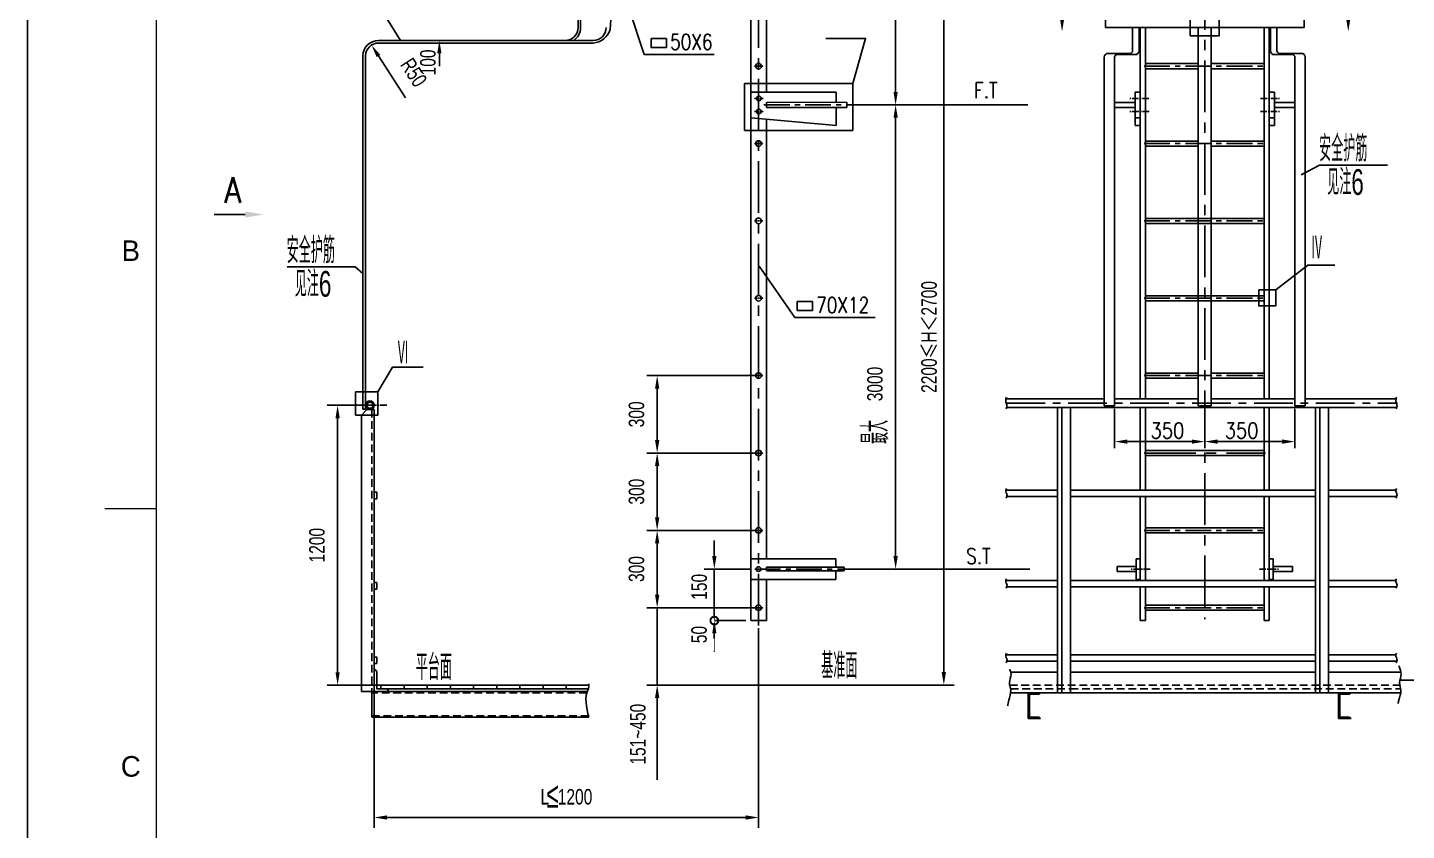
# Model space of a CAD drawing. Extents: x 148 to 221443, y -36682 to 6758.
# Drawn here: x 28158 to 33504, y -9177 to -6063 of the extents above; entities that cross this region are included whole.
import ezdxf
from ezdxf.enums import TextEntityAlignment as Align

# ---------------------------------------------------------------- set-up
doc = ezdxf.new("R2010")
doc.units = 0
doc.header["$LTSCALE"] = 10
doc.header["$MEASUREMENT"] = 0
doc.linetypes.add('CENTERX2', pattern=[4, 2.5, -0.5, 0.5, -0.5])
doc.linetypes.add('HIDDENX2', pattern=[0.75, 0.5, -0.25])
for name, color, linetype in [('2', 4, 'Continuous'), ('CENTER', 1, 'CENTERX2'), ('DIM', 4, 'Continuous'), ('HIDDEN', 7, 'HIDDENX2'), ('RED', 7, 'Continuous'), ('WHITE', 7, 'Continuous')]:
    doc.layers.add(name, color=color, linetype=linetype)
doc.layers.add('2（细实线）', color=3, linetype='Continuous', lineweight=20)
doc.layers.add('图框层', color=7, linetype='Continuous', lineweight=15)
doc.styles.add('HZ', font='ROMS.SHX', dxfattribs={"width": 0.75, "bigfont": 'GBCBIG.SHX'})
doc.styles.get("Standard").update_dxf_attribs({"font": 'wison_e.shx', "width": 0.75, "bigfont": 'wison_c.shx'})
doc.styles.add('XW', font='ROMANS.shx', dxfattribs={"width": 0.85})
doc.dimstyles.new('DIM1', dxfattribs={"dimscale": 20, "dimtxt": 3, "dimasz": 2.5, "dimexe": 2, "dimexo": 0, "dimgap": 1, "dimtad": 0, "dimdec": 0, "dimzin": 0, "dimdsep": 46, "dimtxsty": 'Standard', "dimcen": 2, "dimclrd": 3, "dimclre": 3, "dimclrt": 3, "dimadec": 0, "dimazin": 0, "dimtfac": 0.666667, "dimtdec": 0, "dimtofl": 0, "dimtmove": 2, "dimatfit": 1, "dimfxl": 2, "dimtvp": 1.333333, "dimtolj": 1, "dimtzin": 0, "dimarcsym": 0})
doc.dimstyles.new('ISO-25', dxfattribs={"dimtxt": 2.5, "dimasz": 2.5, "dimexe": 1.25, "dimexo": 0.625, "dimtad": 1, "dimtxsty": 'Standard', "dimcen": 2.5, "dimadec": 0, "dimazin": 0, "dimtfac": 1, "dimtmove": 0, "dimatfit": 3, "dimfxl": 1, "dimarcsym": 0})

# ---------------------------------------------------------------- blocks, each defined once
blk = doc.blocks.new('_DotSmall')
at = {"layer": 'WHITE', "color": 0, "const_width": 0.5}
blk.add_lwpolyline([(-0.0625, 0, 1), (0.0625, 0, 1)], format="xyb", close=True, dxfattribs=at)
blk = doc.blocks.new('*D61')
at = {"color": 3, "lineweight": -2}
for p, q in [((31734.4, 10589), (31317.6, 10589)), ((31357.6, 10339), (31357.6, 10539)), ((31734.4, 10289), (31317.6, 10289))]:
    blk.add_line(p, q, dxfattribs=at)
at = {"color": 3}
for points in [[(31365.9, 10539), (31349.2, 10539), (31357.6, 10589)], [(31349.2, 10339), (31365.9, 10339), (31357.6, 10289)]]:
    blk.add_solid(points, dxfattribs=at)
at = {"layer": 'Defpoints', "color": 0}
for p in [(31357.6, 10589), (31734.4, 10589), (31734.4, 10289)]:
    blk.add_point(p, dxfattribs=at)
at = {"color": 3, "insert": (31277.6, 10439), "char_height": 60, "attachment_point": 5, "rotation": 90}
blk.add_mtext('\\A1;300', dxfattribs=at)
blk = doc.blocks.new('*D62')
at = {"layer": 'Defpoints', "color": 0}
for p in [(31357.6, 10889), (31734.4, 10889), (31734.4, 10589)]:
    blk.add_point(p, dxfattribs=at)
at = {"layer": 'DIM', "color": 3, "lineweight": -2}
for p, q in [((31734.4, 10889), (31317.6, 10889)), ((31357.6, 10639), (31357.6, 10839)), ((31734.4, 10589), (31317.6, 10589))]:
    blk.add_line(p, q, dxfattribs=at)
at = {"layer": 'DIM', "color": 3}
for points in [[(31365.9, 10839), (31349.2, 10839), (31357.6, 10889)], [(31349.2, 10639), (31365.9, 10639), (31357.6, 10589)]]:
    blk.add_solid(points, dxfattribs=at)
at = {"layer": 'DIM', "color": 3, "insert": (31277.6, 10739), "char_height": 60, "attachment_point": 5, "rotation": 90}
blk.add_mtext('\\A1;300', dxfattribs=at)
blk = doc.blocks.new('*D63')
at = {"layer": 'Defpoints', "color": 0}
for p in [(31357.6, 11189), (31734.4, 11189), (31734.4, 10889)]:
    blk.add_point(p, dxfattribs=at)
at = {"layer": 'DIM', "color": 3, "lineweight": -2}
for p, q in [((31734.4, 11189), (31317.6, 11189)), ((31357.6, 10939), (31357.6, 11139)), ((31734.4, 10889), (31317.6, 10889))]:
    blk.add_line(p, q, dxfattribs=at)
at = {"layer": 'DIM', "color": 3}
for points in [[(31365.9, 11139), (31349.2, 11139), (31357.6, 11189)], [(31349.2, 10939), (31365.9, 10939), (31357.6, 10889)]]:
    blk.add_solid(points, dxfattribs=at)
at = {"layer": 'DIM', "color": 3, "insert": (31277.6, 11039), "char_height": 60, "attachment_point": 5, "rotation": 90}
blk.add_mtext('\\A1;300', dxfattribs=at)
blk = doc.blocks.new('*D64')
at = {"color": 3, "lineweight": -2}
for p, q in [((31357.6, 10339), (31357.6, 10389)), ((31734.4, 10289), (31317.6, 10289)), ((31357.6, 10289), (31357.6, 9989)), ((31395, 9989), (31317.6, 9989)), ((31357.6, 9939), (31357.6, 9889))]:
    blk.add_line(p, q, dxfattribs=at)
at = {"color": 3}
for points in [[(31349.2, 10339), (31365.9, 10339), (31357.6, 10289)], [(31365.9, 9939), (31349.2, 9939), (31357.6, 9989)]]:
    blk.add_solid(points, dxfattribs=at)
at = {"layer": 'Defpoints', "color": 0}
for p in [(31734.4, 10289), (31357.6, 9989), (31395, 9989)]:
    blk.add_point(p, dxfattribs=at)
at = {"color": 3, "insert": (31283, 9798.3), "char_height": 60, "attachment_point": 5, "rotation": 90}
blk.add_mtext('\\A1;151~450', dxfattribs=at)
blk = doc.blocks.new('*D67')
at = {"layer": 'Defpoints', "color": 0}
for p in [(32093, 12239), (32132.9, 10439), (32282, 10439)]:
    blk.add_point(p, dxfattribs=at)
at = {"layer": 'DIM', "color": 3, "lineweight": -2}
for p, q in [((32093, 12239), (32322, 12239)), ((32282, 12189), (32282, 10489)), ((32132.9, 10439), (32322, 10439))]:
    blk.add_line(p, q, dxfattribs=at)
at = {"layer": 'DIM', "color": 3}
for points in [[(32290.4, 12189), (32273.7, 12189), (32282, 12239)], [(32273.7, 10489), (32290.4, 10489), (32282, 10439)]]:
    blk.add_solid(points, dxfattribs=at)
at = {"layer": 'DIM', "color": 3, "insert": (32202, 11156.6), "char_height": 60, "attachment_point": 5, "rotation": 90}
blk.add_mtext('\\A1;3000', dxfattribs=at)
blk = doc.blocks.new('*D68')
at = {"layer": 'Defpoints', "color": 0}
for p in [(32093.5, 14039), (32282, 14039), (32282, 12239)]:
    blk.add_point(p, dxfattribs=at)
at = {"layer": 'WHITE', "color": 3, "linetype": 'Continuous', "lineweight": -2}
for p, q in [((32093.5, 14039), (32322, 14039)), ((32282, 12289), (32282, 13989)), ((32282, 12239), (32242, 12239))]:
    blk.add_line(p, q, dxfattribs=at)
at = {"layer": 'WHITE', "color": 3}
for points in [[(32290.4, 13989), (32273.7, 13989), (32282, 14039)], [(32273.7, 12289), (32290.4, 12289), (32282, 12239)]]:
    blk.add_solid(points, dxfattribs=at)
at = {"layer": 'WHITE', "color": 3, "insert": (32226, 12973.7), "char_height": 60, "attachment_point": 5, "rotation": 90}
blk.add_mtext('\\A1;3000', dxfattribs=at)
blk = doc.blocks.new('*D167')
at = {"layer": 'Defpoints', "color": 0}
for p in [(29491.4, -6131.1), (29518.5, -6173.1)]:
    blk.add_point(p, dxfattribs=at)
at = {"layer": 'WHITE', "color": 3, "linetype": 'Continuous', "lineweight": -2}
blk.add_line((29623.1, -6335.4), (29518.5, -6173.1), dxfattribs=at)
at = {"layer": 'WHITE', "color": 3}
blk.add_solid([(29525.5, -6168.6), (29511.5, -6177.6), (29491.4, -6131.1)], dxfattribs=at)
at = {"layer": 'WHITE', "color": 3, "insert": (29655.1, -6237.4), "char_height": 60, "attachment_point": 5, "rotation": 302.814}
blk.add_mtext('\\A1;R50', dxfattribs=at)
blk = doc.blocks.new('*D172')
at = {"color": 3, "lineweight": -2}
for p, q in [((29754.5, -5963.1), (29754.5, -5913.1)), ((30257.1, -6013.1), (29714.5, -6013.1)), ((29789.9, -6113.1), (29714.5, -6113.1)), ((29754.5, -6163.1), (29754.5, -6213.1))]:
    blk.add_line(p, q, dxfattribs=at)
at = {"color": 3}
for points in [[(29746.2, -5963.1), (29762.8, -5963.1), (29754.5, -6013.1)], [(29762.8, -6163.1), (29746.2, -6163.1), (29754.5, -6113.1)]]:
    blk.add_solid(points, dxfattribs=at)
at = {"layer": 'Defpoints', "color": 0}
for p in [(30257.1, -6013.1), (29754.5, -6113.1), (29789.9, -6113.1)]:
    blk.add_point(p, dxfattribs=at)
at = {"color": 3, "insert": (29710.3, -6198.4), "char_height": 60, "attachment_point": 5, "rotation": 90}
blk.add_mtext('\\A1;100', dxfattribs=at)
blk = doc.blocks.new('*D173')
at = {"layer": 'Defpoints', "color": 0}
for p in [(30243.9, 11074), (30118.8, 9989), (30286.4, 9989)]:
    blk.add_point(p, dxfattribs=at)
at = {"layer": 'WHITE', "color": 3, "linetype": 'Continuous', "lineweight": -2}
for p, q in [((30243.9, 11074), (30078.8, 11074)), ((30118.8, 11024), (30118.8, 10039)), ((30286.4, 9989), (30078.8, 9989))]:
    blk.add_line(p, q, dxfattribs=at)
at = {"layer": 'WHITE', "color": 3}
for points in [[(30127.1, 11024), (30110.4, 11024), (30118.8, 11074)], [(30110.4, 10039), (30127.1, 10039), (30118.8, 9989)]]:
    blk.add_solid(points, dxfattribs=at)
at = {"layer": 'WHITE', "color": 3, "insert": (30038.8, 10531.5), "char_height": 60, "attachment_point": 5, "rotation": 90}
blk.add_mtext('\\A1;1200', dxfattribs=at)
blk = doc.blocks.new('*D177')
at = {"color": 3, "lineweight": -2}
for p, q in [((30992.1, -8392.6), (30992.1, -9166.8)), ((29502.1, -8638.1), (29502.1, -9166.8)), ((30942.1, -9126.8), (29552.1, -9126.8))]:
    blk.add_line(p, q, dxfattribs=at)
at = {"color": 3}
for points in [[(29552.1, -9118.4), (29552.1, -9135.1), (29502.1, -9126.8)], [(30942.1, -9135.1), (30942.1, -9118.4), (30992.1, -9126.8)]]:
    blk.add_solid(points, dxfattribs=at)
at = {"layer": 'Defpoints', "color": 0}
for p in [(30992.1, -8392.6), (29502.1, -8638.1), (29502.1, -9126.8)]:
    blk.add_point(p, dxfattribs=at)
at = {"color": 3, "insert": (30247.1, -9046.8), "char_height": 60, "attachment_point": 5}
blk.add_mtext('\\A1;L  1200', dxfattribs=at)
blk = doc.blocks.new('*D179')
at = {"layer": 'Defpoints', "color": 0}
for p in [(32372.1, -7529.7), (32721.7, -7529.7), (32721.7, -7668.9)]:
    blk.add_point(p, dxfattribs=at)
at = {"layer": 'DIM', "color": 0, "lineweight": -2}
for p, q in [((32372.1, -7542.2), (32372.1, -7693.9)), ((32721.7, -7542.2), (32721.7, -7693.9)), ((32422.1, -7668.9), (32671.7, -7668.9))]:
    blk.add_line(p, q, dxfattribs=at)
at = {"layer": 'DIM', "color": 0}
for points in [[(32422.1, -7660.6), (32422.1, -7677.3), (32372.1, -7668.9)], [(32671.7, -7677.3), (32671.7, -7660.6), (32721.7, -7668.9)]]:
    blk.add_solid(points, dxfattribs=at)
at = {"layer": 'DIM', "color": 0, "insert": (32577, -7626.4), "char_height": 60, "attachment_point": 5, "style": 'XW'}
blk.add_mtext('350', dxfattribs=at)
blk = doc.blocks.new('*D180')
at = {"layer": 'Defpoints', "color": 0}
for p in [(32721.7, -7529.7), (33071.3, -7529.7), (32721.7, -7668.9)]:
    blk.add_point(p, dxfattribs=at)
at = {"layer": 'DIM', "color": 0, "lineweight": -2}
for p, q in [((32721.7, -7542.2), (32721.7, -7693.9)), ((33071.3, -7542.2), (33071.3, -7693.9)), ((33021.3, -7668.9), (32771.7, -7668.9))]:
    blk.add_line(p, q, dxfattribs=at)
at = {"layer": 'DIM', "color": 0}
for points in [[(32771.7, -7660.6), (32771.7, -7677.3), (32721.7, -7668.9)], [(33021.3, -7677.3), (33021.3, -7660.6), (33071.3, -7668.9)]]:
    blk.add_solid(points, dxfattribs=at)
at = {"layer": 'DIM', "color": 0, "insert": (32864.5, -7626.4), "char_height": 60, "attachment_point": 5, "style": 'XW'}
blk.add_mtext('350', dxfattribs=at)
blk = doc.blocks.new('1.5a2')
blk.add_line((16115.88, 9926.58), (16125.88, 9926.58))
at = {"layer": '图框层', "ltscale": 10}
for p, q in [((16100.88, 9716.58), (16100.88, 10136.58)), ((16100.88, 10136.58), (16100.88, 9716.58)), ((16125.88, 9726.58), (16125.88, 10126.58))]:
    blk.add_line(p, q, dxfattribs=at)
at = {"style": 'HZ'}
for s, p in [('B', (16120.88, 9976.58)), ('C', (16120.88, 9876.58))]:
    blk.add_text(s, height=4, dxfattribs=at).set_placement(p, align=Align.MIDDLE)

msp = doc.modelspace()

# ---------------------------------------------------------------- linework, layer by layer
at = {"color": 3}
for p, q in [((29550.2718, -6027.8266), (29603.5403, -6113.109)), ((30548.095, -6167.4367), (30490.0349, -5991.6015)), ((30634.9875, -6105.2068), (30575.3239, -6105.2068)), ((30575.3239, -6105.2068), (30575.3239, -6140.6119)), ((30575.3239, -6140.6119), (30634.9875, -6140.6119)), ((30634.9875, -6140.6119), (30634.9875, -6105.2068)), ((30820.0239, -6167.4367), (30548.095, -6167.4367)), ((31563.3482, -6363.109), (32036.3432, -6363.109)), ((33166.5979, -6596.6299), (33095.7827, -6634.7992)), ((33166.5979, -6596.6299), (33430.6359, -6596.6299)), ((29002.0666, -6788.1148), (28882.066, -6788.1148)), ((29164.2083, -6991.3189), (29428.2463, -6991.3189)), ((29428.2463, -6991.3189), (29458.4632, -7016.6739)), ((31132.317, -7187.6272), (30994.4221, -6989.0876)), ((32996.8412, -7080.9128), (33121.1397, -6984.9026)), ((33121.1397, -6984.9026), (33226.5082, -6984.9026)), ((31201.1844, -7125.3972), (31141.5208, -7125.3972)), ((31141.5208, -7125.3972), (31141.5208, -7160.8023)), ((31141.5208, -7160.8023), (31201.1844, -7160.8023)), ((31201.1844, -7160.8023), (31201.1844, -7125.3972)), ((31443.9889, -7187.6272), (31132.317, -7187.6272)), ((29516.6056, -7476.2989), (29572.6322, -7380.3174)), ((29691.7109, -7380.3174), (29572.6322, -7380.3174)), ((30820.4888, -8113.109), (30820.4888, -8053.109)), ((30957.5229, -8163.109), (30780.4888, -8163.109)), ((30820.4888, -8363.109), (30820.4888, -8163.109)), ((31334.7914, -8163.109), (32043.7325, -8163.109)), ((30942.1255, -8363.109), (30780.4888, -8363.109)), ((30820.4888, -8423.109), (30820.4888, -8483.109)), ((33477.8994, -8594.067), (33981.3118, -8594.067)), ((30635.826, -8613.109), (31523.3482, -8613.109)), ((30598.8828, -8713.109), (30598.8828, -8980.8519))]:
    msp.add_line(p, q, dxfattribs=at)
for points in [[(32665.2365, -5978.0224), (32778.1832, -5978.0224), (32778.1832, -6094.5531), (32665.2365, -6094.5531)], [(30937.8551, -6279.9709), (31357.0293, -6279.9709), (31357.0293, -6462.2095), (30937.8551, -6462.2095)], [(32931.1549, -7080.5172), (32996.8412, -7080.5172), (32996.8412, -7142.7147), (32931.1549, -7142.7147)], [(29429.8625, -7476.2989), (29516.6056, -7476.2989), (29516.6056, -7565.7945), (29429.8625, -7565.7945)]]:
    msp.add_lwpolyline(points, close=True, dxfattribs=at)
msp.add_lwpolyline([(31357.0293, -6279.9709), (31407.0865, -6105.4721), (31252.9507, -6105.4721)], dxfattribs=at)
for points in [[(31953.1154, -7497.0349), (31950.1618, -7510.8684), (31954.5922, -7526.337), (31951.2693, -7542.2019)], [(33465.4936, -7497.0349), (33462.54, -7510.8684), (33466.9704, -7526.337), (33463.6476, -7542.2019)], [(31953.1154, -7851.0569), (31950.1618, -7862.8633), (31954.5922, -7872.087), (31951.2693, -7887.9519)], [(33465.4936, -7851.0569), (33462.54, -7862.8633), (33466.9704, -7872.087), (33463.6476, -7887.9519)], [(31953.1154, -8201.0569), (31950.1618, -8212.8633), (31954.5922, -8222.087), (31951.2693, -8237.9519)], [(33465.4936, -8201.0569), (33462.54, -8212.8633), (33466.9704, -8222.087), (33463.6476, -8237.9519)], [(31953.1154, -8489.8785), (31950.1618, -8501.6849), (31954.5922, -8510.9086), (31951.2693, -8526.7735)], [(33465.4936, -8489.8785), (33462.54, -8501.6849), (33466.9704, -8510.9086), (33463.6476, -8526.7735)]]:
    msp.add_spline(points, degree=3, dxfattribs=at)
for points, knots in [([(31966.2165, -8551.2981), (31968.2176, -8557.7177), (31974.33, -8575.0222), (31959.3248, -8602.9086), (31974.78, -8636.7359), (31961.2063, -8666.4585), (31958.8446, -8686.529), (31958.6667, -8694.2198)], [40.419893675, 40.419893675, 40.419893675, 40.419893675, 60.228765751, 94.17342106, 125.000152447, 162.757152369, 186.041500249, 186.041500249, 186.041500249, 186.041500249]), ([(33475.6736, -8538.8423), (33475.7597, -8539.5979), (33477.2429, -8550.2806), (33488.5594, -8571.5828), (33471.7016, -8602.9086), (33487.1634, -8636.736), (33474.9313, -8663.4704), (33472.1034, -8680.4638), (33471.6375, -8685.0867)], [27.689793782, 27.689793782, 27.689793782, 27.689793782, 29.987954278, 60.228765751, 94.17342106, 125.000152447, 162.757152369, 176.80668945, 176.80668945, 176.80668945, 176.80668945])]:
    msp.add_open_spline(points, degree=3, knots=knots, dxfattribs=at)
at = {"color": 6}
msp.add_spline([(30333.1126, -8608.2703), (30334.0835, -8621.4169), (30332.1506, -8625.8318), (30334.2215, -8738.109)], degree=3, dxfattribs=at)
at = {"color": 3}
for points in [[(32178.6877, -6018.2229), (32158.6877, -6018.2229), (32168.6877, -6078.2229)], [(33267.9614, -6018.2229), (33287.9614, -6018.2229), (33277.9614, -6078.2229)], [(29002.0666, -6776.1148), (29074.0666, -6788.1148), (29002.0666, -6800.1148)], [(30812.1555, -8113.109), (30828.8222, -8113.109), (30820.4888, -8163.109)]]:
    msp.add_solid(points, dxfattribs=at)
at = {"layer": 'CENTER', "ltscale": 8}
for p, q in [((32721.7098, -4271.2624), (32721.7098, -8357.3886)), ((30992.1255, -4341.5622), (30992.1255, -8392.5907)), ((32486.5858, -7713.109), (32957.7195, -7713.109))]:
    msp.add_line(p, q, dxfattribs=at)
at = {"layer": 'CENTER', "ltscale": 0.5}
for p, q in [((30975.7162, -6213.109), (31010.9058, -6213.109)), ((30976.8019, -6338.109), (31011.9914, -6338.109)), ((30976.8019, -6388.109), (31011.9914, -6388.109)), ((30975.7162, -6513.109), (31010.9058, -6513.109)), ((30975.7162, -6813.109), (31010.9058, -6813.109)), ((30975.7162, -7113.109), (31010.9058, -7113.109)), ((30975.7162, -7413.109), (31010.9058, -7413.109)), ((30975.7162, -7713.109), (31010.9058, -7713.109)), ((30975.7162, -8013.109), (31010.9058, -8013.109)), ((30975.7162, -8313.109), (31010.9058, -8313.109))]:
    msp.add_line(p, q, dxfattribs=at)
at = {"layer": 'CENTER', "ltscale": 4}
for p, q in [((32486.5858, -6213.109), (32957.7195, -6213.109)), ((31012.6659, -6363.109), (31345.3057, -6363.109)), ((32486.5858, -6513.109), (32957.7195, -6513.109)), ((32486.5858, -6813.109), (32957.7195, -6813.109)), ((32486.5858, -7113.109), (32957.7195, -7113.109)), ((32486.5858, -7413.109), (32957.7195, -7413.109)), ((32486.5858, -8013.109), (32957.7195, -8013.109)), ((30977.5229, -8163.109), (31334.7914, -8163.109)), ((32486.5858, -8313.109), (32957.7195, -8313.109))]:
    msp.add_line(p, q, dxfattribs=at)
at = {"layer": 'CENTER', "ltscale": 6}
msp.add_line((31952.7114, -7519.6522), (33465.0897, -7519.6522), dxfattribs=at)
at = {"layer": 'DIM', "color": 3}
for p, q in [((31710.218, -5963.109), (31710.218, -8563.109)), ((31523.3482, -8613.109), (31750.218, -8613.109))]:
    msp.add_line(p, q, dxfattribs=at)
at = {"layer": 'DIM', "color": 1, "linetype": 'CENTERX2'}
for p, q in [((32505.2738, -6338.1307), (32431.7176, -6338.1307)), ((32938.1459, -6338.1307), (33011.702, -6338.1307)), ((32505.9032, -6388.1307), (32431.7176, -6388.1307)), ((32937.5164, -6388.1307), (33011.702, -6388.1307)), ((29550.5664, -7528.109), (29448.1204, -7528.109)), ((32509.8747, -8163.109), (32436.3186, -8163.109)), ((32933.5449, -8163.109), (33007.1011, -8163.109))]:
    msp.add_line(p, q, dxfattribs=at)
at = {"layer": 'DIM', "color": 3}
msp.add_solid([(31701.8847, -8563.109), (31718.5514, -8563.109), (31710.218, -8613.109)], dxfattribs=at)
at = {"layer": 'HIDDEN', "color": 2, "linetype": 'HIDDENX2', "ltscale": 6}
for p, q in [((29492.1255, -7544.859), (29492.1255, -8638.109)), ((30325.8888, -8643.109), (29492.1255, -8643.109)), ((31965.5203, -8613.109), (33477.8994, -8613.109)), ((31969.4724, -8628.109), (32200.9424, -8628.109)), ((32200.9424, -8628.109), (33481.9382, -8628.109)), ((30333.0245, -8733.109), (29492.1255, -8733.109))]:
    msp.add_line(p, q, dxfattribs=at)
at = {"layer": 'RED'}
for p, q in [((31022.1255, -4603.109), (31022.1255, -6313.109)), ((30292.1255, -6013.109), (30292.1255, -6063.109)), ((30302.1255, -6013.109), (30302.1255, -6063.109)), ((30421.1255, -6013.109), (30416.8852, -6070.819)), ((30962.1255, -6013.109), (30962.1255, -8363.109)), ((32336.7098, -6013.109), (32336.7098, -6063.109)), ((33106.7098, -6013.109), (33106.7098, -6063.109)), ((32336.7098, -6063.109), (33106.7098, -6063.109)), ((32441.9568, -6063.109), (32441.9568, -6153.109)), ((32466.8881, -6063.109), (32466.8881, -6153.109)), ((32471.7098, -6063.109), (32471.7098, -7502.9022)), ((32491.7098, -6063.109), (32491.7098, -7502.9022)), ((32696.7098, -6063.109), (32696.7098, -7529.6522)), ((32746.7098, -6063.109), (32746.7098, -7529.6522)), ((32951.7098, -6063.109), (32951.7098, -7502.9022)), ((32971.7098, -6063.109), (32971.7098, -7502.9022)), ((32976.5315, -6063.109), (32976.5315, -6153.109)), ((33001.4628, -6063.109), (33001.4628, -6153.109)), ((30351.1255, -6113.109), (29518.4632, -6113.109)), ((30351.1255, -6123.109), (29518.4632, -6123.109)), ((29458.4632, -7543.109), (29458.4632, -6173.109)), ((29468.4632, -7543.109), (29468.4632, -6173.109)), ((32332.1109, -6178.109), (32332.1109, -7529.6522)), ((32431.9568, -6163.109), (32347.1109, -6163.109)), ((32372.1109, -6178.109), (32372.1109, -7529.6522)), ((32451.8881, -6168.109), (32382.1109, -6168.109)), ((32991.5315, -6168.109), (33061.3088, -6168.109)), ((33011.4628, -6163.109), (33096.3088, -6163.109)), ((33071.3088, -6178.109), (33071.3088, -7529.6522)), ((33111.3088, -6178.109), (33111.3088, -7529.6522)), ((32491.7098, -6203.109), (32696.7098, -6203.109)), ((32491.7098, -6223.109), (32696.7098, -6223.109)), ((32746.7098, -6203.109), (32951.7098, -6203.109)), ((32746.7098, -6223.109), (32951.7098, -6223.109)), ((30963.2112, -6313.109), (31293.2112, -6313.109)), ((31023.2112, -6353.109), (31334.269, -6353.0718)), ((31023.2112, -6353.109), (31023.2136, -6373.109)), ((31293.2112, -6313.109), (31293.2112, -6353.0798)), ((31334.269, -6353.0718), (31334.269, -6373.109)), ((32451.7098, -6353.0993), (32372.1109, -6353.0907)), ((32451.7098, -6313.1307), (32451.7098, -6443.1307)), ((32471.7098, -6313.1307), (32451.7098, -6313.1307)), ((32971.7098, -6313.1307), (32991.7098, -6313.1307)), ((32991.7098, -6313.1307), (32991.7098, -6443.1307)), ((32991.7098, -6353.0993), (33071.3088, -6353.0907)), ((30963.2112, -6413.109), (31293.2112, -6443.109)), ((31023.2112, -6373.109), (31334.269, -6373.109)), ((31293.2112, -6373.109), (31293.2112, -6443.109)), ((32451.7098, -6373.1307), (32372.1109, -6373.1307)), ((32471.7098, -6413.1307), (32451.7098, -6413.1307)), ((32971.7098, -6413.1307), (32991.7098, -6413.1307)), ((32991.7098, -6373.1307), (33071.3088, -6373.1307)), ((31022.1255, -6418.4649), (31022.1255, -8123.109)), ((32471.7098, -6443.1307), (32451.7098, -6443.1307)), ((32971.7098, -6443.1307), (32991.7098, -6443.1307)), ((32491.7098, -6503.109), (32696.7098, -6503.109)), ((32746.7098, -6503.109), (32951.7098, -6503.109)), ((32491.7098, -6523.109), (32696.7098, -6523.109)), ((32746.7098, -6523.109), (32951.7098, -6523.109)), ((32491.7098, -6803.109), (32951.7098, -6803.109)), ((32491.7098, -6823.109), (32696.7098, -6823.109)), ((32548.585, -6823.109), (32951.7098, -6823.109)), ((32746.7098, -6823.109), (32894.8347, -6823.109)), ((32491.7098, -7103.109), (32951.7098, -7103.109)), ((32548.585, -7103.109), (32696.7098, -7103.109)), ((32746.7098, -7103.109), (32894.8347, -7103.109)), ((32491.7098, -7123.109), (32951.7098, -7123.109)), ((32548.585, -7123.109), (32696.7098, -7123.109)), ((32746.7098, -7123.109), (32894.8347, -7123.109)), ((32491.7098, -7403.109), (32696.7098, -7403.109)), ((32491.7098, -7423.109), (32696.7098, -7423.109)), ((32548.585, -7403.109), (32696.7098, -7403.109)), ((32548.585, -7423.109), (32696.7098, -7423.109)), ((32746.7098, -7403.109), (32951.7098, -7403.109)), ((32746.7098, -7403.109), (32894.8347, -7403.109)), ((32746.7098, -7423.109), (32951.7098, -7423.109)), ((32746.7098, -7423.109), (32894.8347, -7423.109)), ((31951.1257, -7502.9022), (32332.1109, -7502.9022)), ((31953.3151, -7536.4022), (33465.6934, -7536.4022)), ((32150.9424, -7536.4022), (32150.9424, -8643.109)), ((32167.2703, -7536.4022), (32167.2703, -8643.109)), ((32200.9424, -7536.4022), (32200.9424, -8643.109)), ((32332.1109, -7529.6522), (32372.1109, -7529.6522)), ((32372.1109, -7502.9022), (32696.7098, -7502.9022)), ((32471.7098, -7536.4022), (32471.7098, -7857.1522)), ((32491.7098, -7536.4022), (32491.7098, -7857.1522)), ((32696.7098, -7529.6522), (32746.7098, -7529.6522)), ((32746.7098, -7502.9022), (33071.3088, -7502.9022)), ((32951.7098, -7536.4022), (32951.7098, -7857.1522)), ((32971.7098, -7536.4022), (32971.7098, -7857.1522)), ((33111.3088, -7529.6522), (33071.3088, -7529.6522)), ((33111.3088, -7502.9022), (33463.504, -7502.9022)), ((33150.9424, -7536.4022), (33150.9424, -8643.109)), ((33167.2703, -7536.4022), (33167.2703, -8643.109)), ((33200.9424, -7536.4022), (33200.9424, -8643.109)), ((29474.0113, -7544.859), (29452.1255, -7566.7448)), ((29452.1255, -7566.7448), (29452.1255, -8638.109)), ((29468.4632, -7543.109), (29458.4632, -7543.109)), ((29474.0113, -7544.859), (29502.1255, -7544.859)), ((29502.1255, -7544.859), (29502.1255, -8638.109)), ((32491.7098, -7703.109), (32951.7098, -7703.109)), ((32491.7098, -7723.109), (32951.7098, -7723.109)), ((31950.5767, -7857.1522), (32150.9424, -7857.1522)), ((32200.9424, -7857.1522), (33150.9424, -7857.1522)), ((33200.9424, -7857.1522), (33462.955, -7857.1522)), ((31953.7331, -7882.1522), (32150.9424, -7882.1522)), ((32200.9424, -7882.1522), (33150.9424, -7882.1522)), ((32471.7098, -7882.1522), (32471.7098, -8207.1522)), ((32491.7098, -7882.1522), (32491.7098, -8207.1522)), ((32951.7098, -7882.1522), (32951.7098, -8207.1522)), ((32971.7098, -7882.1522), (32971.7098, -8207.1522)), ((33200.9424, -7882.1522), (33466.1113, -7882.1522)), ((32491.7098, -8003.109), (32951.7098, -8003.109)), ((32491.7098, -8023.109), (32951.7098, -8023.109)), ((30962.1255, -8123.109), (31292.1255, -8123.109)), ((31292.1255, -8123.109), (31292.1255, -8155.609)), ((32456.3135, -8123.1112), (32456.3135, -8203.1112)), ((32471.7098, -8123.1112), (32456.3135, -8123.1112)), ((32971.7098, -8123.1112), (32987.1061, -8123.1112)), ((32987.1061, -8123.1112), (32987.1061, -8203.1112)), ((31022.1255, -8155.609), (31323.7547, -8155.609)), ((31022.1255, -8155.609), (31022.1255, -8170.609)), ((31022.1255, -8170.609), (31323.7547, -8170.609)), ((31292.1255, -8170.609), (31292.1255, -8203.109)), ((31323.7547, -8155.609), (31323.7547, -8170.609)), ((32456.3135, -8153.1112), (32381.7098, -8153.1031)), ((32381.7098, -8153.1031), (32381.7098, -8173.1426)), ((32456.3135, -8173.1426), (32381.7098, -8173.1426)), ((32987.1061, -8153.1112), (33061.7098, -8153.1031)), ((32987.1061, -8173.1426), (33061.7098, -8173.1426)), ((33061.7098, -8153.1031), (33061.7098, -8173.1426)), ((30962.1255, -8203.109), (31292.1255, -8203.109)), ((31022.1255, -8203.109), (31022.1255, -8363.109)), ((31950.5767, -8207.1522), (32150.9424, -8207.1522)), ((32200.9424, -8207.1522), (33150.9424, -8207.1522)), ((32471.7098, -8203.1112), (32456.3135, -8203.1112)), ((32971.7098, -8203.1112), (32987.1061, -8203.1112)), ((33200.9424, -8207.1522), (33462.955, -8207.1522)), ((31953.7331, -8232.1522), (32150.9424, -8232.1522)), ((32200.9424, -8232.1522), (33150.9424, -8232.1522)), ((32471.7098, -8232.1522), (32471.7098, -8363.1112)), ((32491.7098, -8232.1522), (32491.7098, -8363.1112)), ((32951.7098, -8232.1522), (32951.7098, -8363.1112)), ((32971.7098, -8232.1522), (32971.7098, -8363.1112)), ((33200.9424, -8232.1522), (33466.1113, -8232.1522)), ((32491.7098, -8303.109), (32951.7098, -8303.109)), ((32491.7098, -8323.109), (32951.7098, -8323.109)), ((30962.1255, -8363.109), (31022.1255, -8363.109)), ((32471.7098, -8363.1112), (32491.7098, -8363.1112)), ((32951.7098, -8363.1112), (32971.7098, -8363.1112)), ((31950.5767, -8495.9737), (32150.9424, -8495.9737)), ((32200.9424, -8495.9737), (33150.9424, -8495.9737)), ((33200.9424, -8495.9737), (33462.955, -8495.9737)), ((31953.7331, -8520.9737), (32150.9424, -8520.9737)), ((32200.9424, -8520.9737), (33150.9424, -8520.9737)), ((33200.9424, -8520.9737), (33466.1113, -8520.9737)), ((29512.1255, -8563.109), (29512.1255, -8628.109)), ((31969.7648, -8563.6942), (32150.9424, -8563.6942)), ((32200.9424, -8563.6942), (33150.9424, -8563.6942)), ((33200.9424, -8563.6942), (33482.1432, -8563.6942)), ((29502.1255, -8638.109), (29452.1255, -8638.109)), ((30327.2781, -8638.109), (29492.1255, -8638.109)), ((29492.1255, -8638.109), (29492.1255, -8738.109)), ((30331.0752, -8628.109), (29512.1255, -8628.109)), ((29527.7486, -8613.109), (29527.7486, -8628.109)), ((30334.1916, -8613.109), (29527.7486, -8613.109)), ((29618.3376, -8613.109), (29618.3376, -8628.109)), ((29707.3344, -8613.109), (29707.3344, -8628.109)), ((29797.9234, -8613.109), (29797.9234, -8628.109)), ((29886.9202, -8613.109), (29886.9202, -8628.109)), ((29977.5092, -8613.109), (29977.5092, -8628.109)), ((30066.5059, -8613.109), (30066.5059, -8628.109)), ((30157.095, -8613.109), (30157.095, -8628.109)), ((30246.0917, -8613.109), (30246.0917, -8628.109)), ((31967.6435, -8643.109), (33480.4088, -8643.109)), ((32037.2123, -8743.109), (32037.2123, -8643.109)), ((32042.2123, -8648.109), (32078.2722, -8648.109)), ((32042.2123, -8648.109), (32042.2123, -8738.109)), ((33240.7176, -8743.109), (33240.7176, -8643.109)), ((33245.7176, -8648.109), (33281.7775, -8648.109)), ((33245.7176, -8648.109), (33245.7176, -8738.109)), ((30334.2215, -8738.109), (29492.1255, -8738.109)), ((32037.2123, -8743.109), (32085.2123, -8743.109)), ((32042.2123, -8738.109), (32078.2722, -8738.109)), ((32042.2123, -8738.109), (32078.2722, -8738.109)), ((33240.7176, -8743.109), (33288.7176, -8743.109)), ((33245.7176, -8738.109), (33281.7775, -8738.109)), ((33245.7176, -8738.109), (33281.7775, -8738.109))]:
    msp.add_line(p, q, dxfattribs=at)
for points in [[(29502.1255, -7865.609), (29512.1255, -7865.609), (29512.1255, -7890.609), (29502.1255, -7890.609)], [(29502.1255, -8215.609), (29512.1255, -8215.609), (29512.1255, -8240.609), (29502.1255, -8240.609)], [(29502.1255, -8504.4306), (29512.1255, -8504.4306), (29512.1255, -8529.4306), (29502.1255, -8529.4306)]]:
    msp.add_lwpolyline(points, dxfattribs=at)
for centre, radius in [((30992.1255, -6213.109), 11), ((30993.2112, -6338.109), 9), ((30993.2112, -6388.109), 9), ((30992.1255, -6513.109), 11), ((30992.1255, -6813.109), 11), ((30992.1255, -7113.109), 11), ((30992.1255, -7413.109), 11), ((29485.2132, -7528.109), 16.75), ((29485.2132, -7528.109), 11.75), ((30992.1255, -7713.109), 11), ((30992.1255, -8013.109), 11), ((30992.1255, -8163.109), 9), ((30992.1255, -8313.109), 11)]:
    msp.add_circle(centre, radius, dxfattribs=at)
for centre, radius, start, end in [((30242.1255, -6063.109), 50, 270, 0), ((30242.1255, -6063.109), 60, 303.5573098, 0), ((30351.1255, -6063.109), 50, 270, 0), ((30344.5095, -6047.2943), 76.1029, 274.9873212, 341.9939105), ((29518.4632, -6173.109), 60, 90, 180), ((29518.4632, -6173.109), 50, 90, 180), ((32347.1109, -6178.109), 15, 90, 180), ((32382.1109, -6178.109), 10, 90, 180), ((32431.9568, -6153.109), 10, 270, 0), ((32451.8881, -6153.109), 15, 270, 0), ((32991.5315, -6153.109), 15, 180, 270), ((33011.4628, -6153.109), 10, 180, 270), ((33061.3088, -6178.109), 10, 0, 90), ((33096.3088, -6178.109), 15, 0, 90), ((29502.1255, -8563.109), 10, 0, 90), ((29547.2254, -8638.109), 10, 0, 90), ((32076.3388, -8638.109), 10.1852, 280.9424989, 330.599649), ((33279.8441, -8638.109), 10.1852, 280.9424989, 330.599649), ((32076.3388, -8748.109), 10.1852, 29.400351, 79.0575011), ((33279.8441, -8748.109), 10.1852, 29.400351, 79.0575011)]:
    msp.add_arc(centre, radius, start, end, dxfattribs=at)
at = {"layer": 'WHITE', "color": 1, "linetype": 'Continuous'}
for p, q in [((32696.7098, -6663.109), (32696.7098, -6673.109)), ((32746.7098, -6663.109), (32746.7098, -6673.109)), ((33071.3088, -7502.9022), (33071.3088, -7529.6522)), ((33111.3088, -7502.9022), (33111.3088, -7529.6522))]:
    msp.add_line(p, q, dxfattribs=at)

# ---------------------------------------------------------------- texts
at = {"color": 3}
for s, height, style, width, p in [('50X6', 60, 'XW', 0.8, (30649.0078, -6149.016)), ('F.T', 60, 'XW', 0.8, (31827.9404, -6336.7326)), ('安全护筋', 100, 'HZ', 0.65, (33164.9849, -6582.3452)), ('见注6', 100, 'HZ', 0.65, (33196.3841, -6712.1846)), ('A', 100, 'XW', 0.85, (28920.853, -6742.9274)), ('安全护筋', 100, 'HZ', 0.65, (29162.5953, -6977.0342)), ('Ⅳ', 100, 'HZ', 0.65, (33132.2561, -6967.385)), ('70X12', 60, 'XW', 0.8, (31215.2047, -7169.2064)), ('Ⅵ', 100, 'HZ', 0.65, (29590.638, -7374.6993)), ('S.T', 60, 'XW', 0.8, (31796.7901, -8143.0663))]:
    msp.add_text(s, height=height, dxfattribs=dict(at, style=style, width=width)).set_placement(p)
at = {"layer": '2', "color": 3, "linetype": 'Continuous', "style": 'HZ', "width": 0.65}
for s, p in [('见注6', (29193.9945, -7106.8736)), ('平台面', (29663.0599, -8593.8106)), ('基准面', (31234.8182, -8588.121)), ('≤', (30170.0987, -9089.0119))]:
    msp.add_text(s, height=100, dxfattribs=at).set_placement(p)
msp.add_text('最大', height=100, rotation=90, dxfattribs=at).set_placement((31494.7117, -7678.1959))
at = {"layer": 'DIM', "color": 3, "insert": (31653.7583, -7263.109), "char_height": 60, "attachment_point": 5, "rotation": 90}
msp.add_mtext('\\A1;2200{\\fSimSun|b0|i0|c134|p0;≤}H{\\fSimSun|b0|i0|c134|p54;＜}2700', dxfattribs=at)
at = {"layer": 'WHITE', "color": 3, "linetype": 'Continuous', "insert": (30762.0097, -8232.0539), "char_height": 60, "attachment_point": 5, "rotation": 90}
msp.add_mtext('\\A1;150', dxfattribs=at)

# ---------------------------------------------------------------- dimensions: what is measured, and where the dimension line sits
at = {"color": 3}
dim = msp.add_linear_dim(base=(29754.5096, -6113.109), p1=(30257.1255, -6013.109), p2=(29789.8554, -6113.109), angle=90, dimstyle='DIM1', dxfattribs=at)
dim.commit()
dim.dimension.update_dxf_attribs({"geometry": '*D172', "text_midpoint": (29710.2594, -6198.416), "dimtype": 160})
dim = msp.add_linear_dim(base=(30598.8828, -8013.109), p1=(30975.7162, -8313.109), p2=(30975.7162, -8013.109), angle=90, dimstyle='DIM1', dxfattribs=at)
dim.commit()
dim.dimension.update_dxf_attribs({"geometry": '*D61', "text_midpoint": (30518.8828, -8163.109), "insert": (-758.6997, -18602.1396)})
at = {"layer": 'DIM'}
dim = msp.add_linear_dim(base=(31523.3482, -8163.109), p1=(31334.269, -6363.109), p2=(31374.1613, -8163.109), angle=90, text='3000', dimstyle='DIM1', dxfattribs=at)
dim.commit()
dim.dimension.update_dxf_attribs({"geometry": '*D67', "text_midpoint": (31443.3482, -7445.5407), "dimtype": 160, "insert": (-758.6997, -18602.1396)})
for base, p1, p2, picture, middle in [((30598.8828, -7413.109), (30975.7162, -7713.109), (30975.7162, -7413.109), '*D63', (30518.8828, -7563.109)), ((30598.8828, -7713.109), (30975.7162, -8013.109), (30975.7162, -7713.109), '*D62', (30518.8828, -7863.109))]:
    dim = msp.add_linear_dim(base=base, p1=p1, p2=p2, angle=90, dimstyle='DIM1', dxfattribs=at)
    dim.commit()
    dim.dimension.update_dxf_attribs({"geometry": picture, "text_midpoint": middle, "insert": (-758.6997, -18602.1396)})
at = {"layer": 'DIM', "color": 3}
dim = msp.add_linear_dim(base=(32721.7098, -7668.9399), p1=(32372.1109, -7529.6522), p2=(32721.7098, -7529.6522), text='350', dimstyle='ISO-25', override={"dimscale": 20, "dimtxt": 3, "dimtxsty": 'XW'}, dxfattribs=at)
dim.commit()
dim.dimension.update_dxf_attribs({"geometry": '*D179', "text_midpoint": (32577.0376, -7668.9399), "dimtype": 160})
dim = msp.add_linear_dim(base=(32721.7098, -7668.9399), p1=(33071.3088, -7529.6522), p2=(32721.7098, -7529.6522), angle=180, text='350', dimstyle='ISO-25', override={"dimscale": 20, "dimtxt": 3, "dimtxsty": 'XW'}, dxfattribs=at)
dim.commit()
dim.dimension.update_dxf_attribs({"geometry": '*D180', "text_midpoint": (32864.4801, -7668.9399), "dimtype": 160})
at = {"layer": 'WHITE', "color": 1, "linetype": 'Continuous'}
dim = msp.add_linear_dim(base=(31523.3482, -4563.109), p1=(31523.3482, -6363.109), p2=(31334.7914, -4563.109), angle=90, text='3000', dimstyle='DIM1', dxfattribs=at)
dim.commit()
dim.dimension.update_dxf_attribs({"geometry": '*D68', "text_midpoint": (31467.2863, -5628.4259), "dimtype": 160, "insert": (-758.6997, -18602.1396)})
at = {"layer": 'WHITE', "color": 7, "linetype": 'Continuous'}
dim = msp.add_radius_dim(center=(29518.4632, -6173.109), mpoint=(29491.3675, -6131.0873), dimstyle='DIM1', override={"dimtmove": 0}, dxfattribs=at)
dim.commit()
dim.dimension.update_dxf_attribs({"geometry": '*D167', "text_midpoint": (29587.8669, -6280.7446), "dimtype": 164})
at = {"layer": 'WHITE', "color": 1, "linetype": 'Continuous'}
dim = msp.add_linear_dim(base=(29360.0576, -8613.109), p1=(29485.2132, -7528.109), p2=(29527.7486, -8613.109), angle=90, text='1200', dimstyle='DIM1', dxfattribs=at)
dim.commit()
dim.dimension.update_dxf_attribs({"geometry": '*D173', "text_midpoint": (29280.0576, -8070.609), "insert": (-758.6997, -18602.1396)})

# ---------------------------------------------------------------- next in the draw order: texts
at = {"layer": 'WHITE', "color": 3, "linetype": 'Continuous', "insert": (30761.5782, -8417.2263), "char_height": 60, "attachment_point": 5, "rotation": 90, "bg_fill": 2}
msp.add_mtext('\\A1;50', dxfattribs=at)

# ---------------------------------------------------------------- next in the draw order: linework, layer by layer
at = {"color": 3}
for p, q in [((30820.4888, -8363.109), (30820.4888, -8363.109)), ((30820.4888, -8373.109), (30820.4888, -8433.109))]:
    msp.add_line(p, q, dxfattribs=at)
msp.add_solid([(30812.1555, -8413.109), (30828.8222, -8413.109), (30820.4888, -8363.109)], dxfattribs=at)

# ---------------------------------------------------------------- next in the draw order: block references
at = {"color": 3, "xscale": 60, "yscale": 60, "zscale": 60, "rotation": 270}
msp.add_blockref('_DotSmall', (30820.4888, -8363.109), dxfattribs=at)
at = {"layer": '2（细实线）', "xscale": 20, "yscale": 20, "zscale": 20}
msp.add_blockref('1.5a2', (-293859.3155, -206460.0853), dxfattribs=at)

# ---------------------------------------------------------------- next in the draw order: dimensions: what is measured, and where the dimension line sits
at = {"color": 3}
dim = msp.add_linear_dim(base=(30598.8828, -8613.109), p1=(30975.7162, -8313.109), p2=(30636.3192, -8613.109), angle=90, text='151~450', dimstyle='DIM1', override={"dimtofl": 1}, dxfattribs=at)
dim.commit()
dim.dimension.update_dxf_attribs({"geometry": '*D64', "text_midpoint": (30524.2932, -8803.867), "dimtype": 160, "insert": (-758.6997, -18602.1396)})
dim = msp.add_linear_dim(base=(29502.1255, -9126.7561), p1=(30992.1255, -8392.5907), p2=(29502.1255, -8638.109), text='L  1200', dimstyle='DIM1', dxfattribs=at)
dim.commit()
dim.dimension.update_dxf_attribs({"geometry": '*D177', "text_midpoint": (30247.1255, -9046.7561)})

doc.saveas('drawing.dxf')
